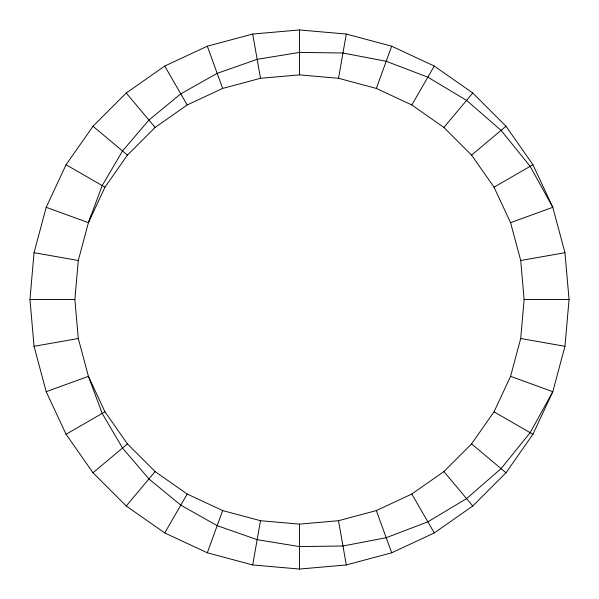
<?xml version="1.0" encoding="UTF-8"?>
<svg xmlns="http://www.w3.org/2000/svg" width="599" height="599" viewBox="0 0 599 599"><rect width="100%" height="100%" fill="white"/><g stroke="black" fill="none" stroke-linecap="round" stroke-linejoin="round"><path stroke-width="0.9" d="M29.95 299.5L34.046 252.696L46.205 207.306L66.062 164.725L93.01 126.239L126.239 93.01L164.725 66.062L207.306 46.205L252.696 34.046L299.5 29.95L346.304 34.046L391.694 46.205L434.275 66.062L472.761 93.01L505.99 126.239L532.938 164.725L552.795 207.306L564.954 252.696L569.05 299.5L564.954 346.304L552.795 391.694L532.938 434.275L505.99 472.761L472.761 505.99L434.275 532.938L391.694 552.795L346.304 564.954L299.5 569.05L252.696 564.954L207.306 552.795L164.725 532.938L126.239 505.99L93.01 472.761L66.062 434.275L46.205 391.694L34.046 346.304L29.95 299.5L74.875 299.5L78.289 260.498L88.42 222.671L102.189 185.585L122.51 150.985L148.926 120.055L180.771 93.856L217.182 73.348L257.151 59.323L299.5 52.413L342.965 53.004L386.205 61.285L427.858 77.181L466.576 100.385L501.071 130.365L530.16 166.327L552.795 207.306L510.58 222.671L494.033 187.188L471.57 155.111L443.889 127.43L411.812 104.967L376.329 88.42L338.502 78.289L299.5 74.875L260.498 78.289L222.671 88.42L187.188 104.967L155.111 127.43L127.43 155.111L104.967 187.188L88.42 222.671L46.205 207.306M74.875 299.5L78.289 338.502L88.42 376.329L104.967 411.812L127.43 443.889L155.111 471.57L187.188 494.033L222.671 510.58L260.498 520.711L299.5 524.125L338.502 520.711L376.329 510.58L411.812 494.033L443.889 471.57L471.57 443.889L494.033 411.812L510.58 376.329L520.711 338.502L524.125 299.5L520.711 260.498L510.58 222.671M252.696 564.954L260.498 520.711M338.502 78.289L346.304 34.046M207.306 552.795L222.671 510.58M376.329 88.42L391.694 46.205M88.42 222.671L89.386 220.088M90.022 218.358L90.981 215.775M164.725 532.938L187.188 494.033M411.812 104.967L434.275 66.062M126.239 505.99L155.111 471.57M443.889 127.43L472.761 93.01M93.01 472.761L127.43 443.889M471.57 155.111L505.99 126.239M66.062 434.275L104.967 411.812M494.033 187.188L532.938 164.725M46.205 391.694L88.42 376.329L102.189 413.415L122.51 448.015L148.926 478.945L180.771 505.144L217.182 525.652L257.151 539.677L299.5 546.587L342.965 545.996L386.205 537.715L427.858 521.819L466.576 498.615L501.071 468.635L530.16 432.673L552.795 391.694L510.58 376.329M34.046 346.304L78.289 338.502M520.711 260.498L564.954 252.696M524.125 299.5L569.05 299.5M34.046 252.696L78.289 260.498M520.711 338.502L564.954 346.304M66.062 164.725L104.967 187.188M494.033 411.812L532.938 434.275M93.01 126.239L127.43 155.111M471.57 443.889L505.99 472.761M126.239 93.01L155.111 127.43M443.889 471.57L472.761 505.99M164.725 66.062L187.188 104.967M411.812 494.033L434.275 532.938M207.306 46.205L222.671 88.42M376.329 510.58L391.694 552.795M252.696 34.046L260.498 78.289M338.502 520.711L346.304 564.954M299.5 29.95L299.5 74.875M299.5 524.125L299.5 569.05"/></g></svg>
